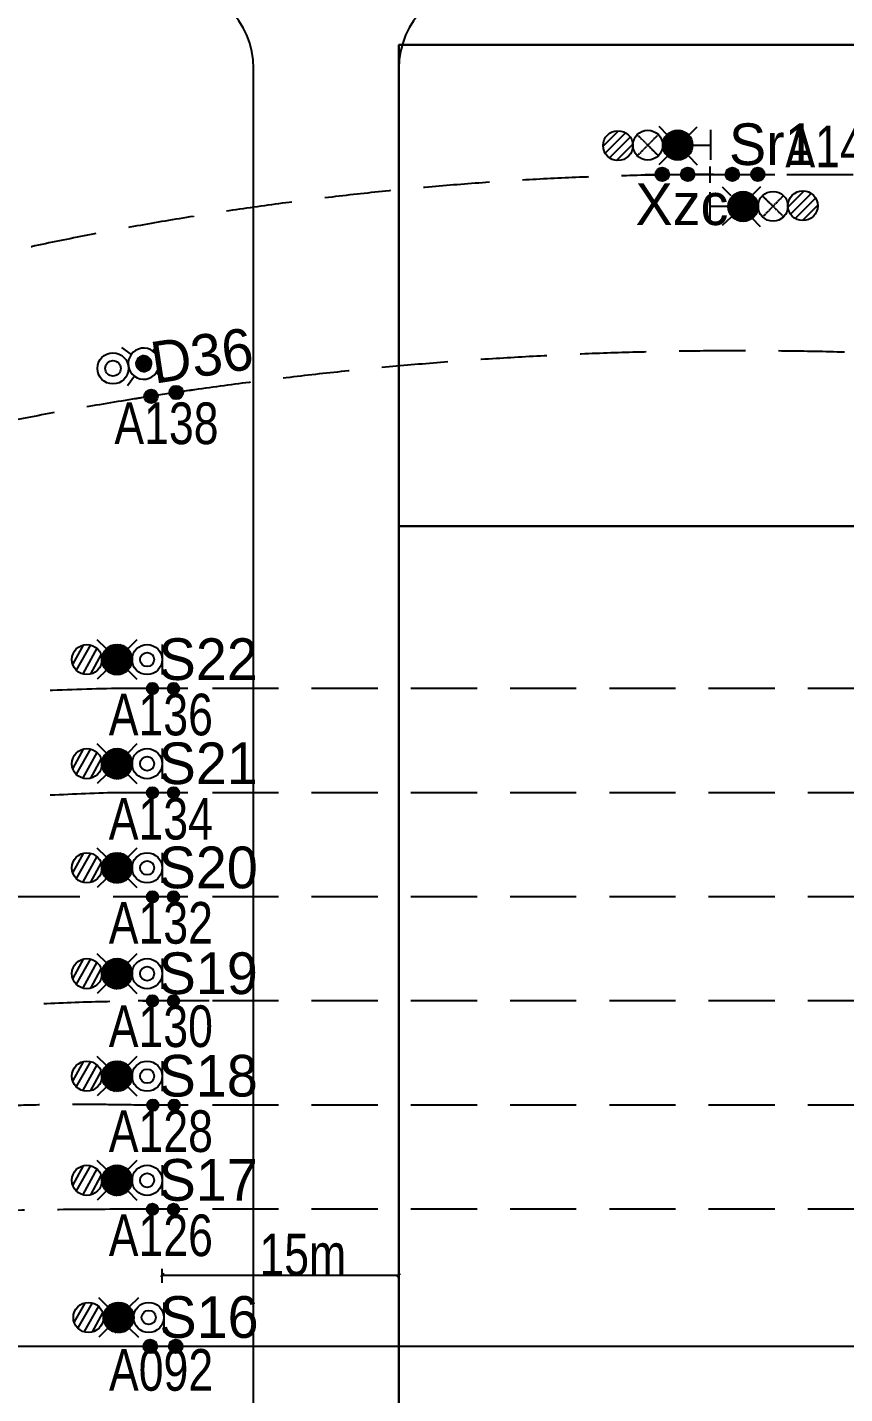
# Model space of a CAD drawing. Header units: inches. Extents: x -1128797 to -980297, y 1991282 to 2033282.
# Drawn here: x -1039059 to -1031216, y 2013354 to 2026470 of the extents above; entities that cross this region are included whole.
import ezdxf
from ezdxf.enums import TextEntityAlignment as Align

# ---------------------------------------------------------------- set-up
doc = ezdxf.new("R2010")
doc.units = ezdxf.units.IN
doc.header["$MEASUREMENT"] = 0
doc.linetypes.add('ACAD_ISO02W100', pattern=[15, 12, -3])
doc.linetypes.add('DASHED', pattern=[19.05, 12.7, -6.35])
for name, color, linetype in [('1', 1, 'Continuous'), ('10号线车辆段', 6, 'Continuous'), ('wall', 191, 'Continuous'), ('ZC-PM-线路', 5, 'Continuous'), ('图例', 7, 'Continuous')]:
    doc.layers.add(name, color=color, linetype=linetype)
doc.styles.add('XH', font='sss.shx', dxfattribs={"width": 0.8, "height": 600, "bigfont": 'hztxt10.shx'})

# ---------------------------------------------------------------- blocks, each defined once
blk = doc.blocks.new('*X20')
at = {"color": 0}
for p, q in [((-1.49, 0.18), (0.59, 1.38)), ((-1.47, 0.31), (0.47, 1.43)), ((-1.43, 0.44), (0.33, 1.46)), ((-1.38, 0.59), (0.18, 1.49)), ((-1.3, 0.75), (0, 1.5)), ((-1.17, 0.94), (-0.23, 1.48)), ((-1.5, 0.06), (0.7, 1.33)), ((-1.5, -0.06), (0.8, 1.27)), ((-1.49, -0.17), (0.89, 1.21)), ((-1.47, -0.27), (0.97, 1.14)), ((-1.45, -0.38), (1.05, 1.07)), ((-1.42, -0.48), (1.12, 0.99)), ((-1.39, -0.57), (1.19, 0.92)), ((-1.35, -0.66), (1.25, 0.83)), ((-1.3, -0.75), (1.3, 0.75)), ((-1.25, -0.83), (1.35, 0.66)), ((-1.19, -0.92), (1.39, 0.57)), ((-1.12, -0.99), (1.42, 0.48)), ((-1.05, -1.07), (1.45, 0.38)), ((-0.97, -1.14), (1.47, 0.27)), ((-0.89, -1.21), (1.49, 0.17)), ((-0.8, -1.27), (1.5, 0.06)), ((-0.7, -1.33), (1.5, -0.06)), ((-0.59, -1.38), (1.49, -0.18)), ((-0.47, -1.43), (1.47, -0.31)), ((-0.33, -1.46), (1.43, -0.44)), ((-0.18, -1.49), (1.38, -0.59)), ((0, -1.5), (1.3, -0.75)), ((0.23, -1.48), (1.17, -0.94))]:
    blk.add_line(p, q, dxfattribs=at)
blk = doc.blocks.new('A$C7DE56582')
at = {"color": 0}
blk.add_line((0, -3.63), (0, -1.23), dxfattribs=at)
at = {"color": 2}
for p, q in [((4.87, -2.81), (5.69, -1.28)), ((5.18, -3.34), (6.32, -1.31)), ((5.69, -3.6), (6.83, -1.6)), ((6.27, -3.58), (7.12, -2.08))]:
    blk.add_line(p, q, dxfattribs=at)
at = {"color": 0}
for radius in [1.2, 0.563]:
    blk.add_circle((1.2, -2.43), radius, dxfattribs=at)
at = {"color": 2}
blk.add_circle((5.99, -2.43), 1.2, dxfattribs=at)
at = {"layer": '1', "color": 1}
for p, q in [((2.74, -1.58), (2.02, -0.86)), ((4.44, -1.58), (5.16, -0.86)), ((2.02, -4), (2.74, -3.28)), ((4.44, -3.28), (5.16, -4))]:
    blk.add_line(p, q, dxfattribs=at)
blk.add_circle((3.59, -2.43), 1.2, dxfattribs=at)
at = {"layer": '1', "color": 1, "extrusion": (0, 0, -1), "xscale": 0.7997999999993226, "yscale": 0.7997999999993226, "zscale": -0.7998000000000001}
blk.add_blockref('*X20', (-3.59, -2.43), dxfattribs=at)
blk = doc.blocks.new('A$C199A22AE')
h = blk.add_hatch(color=256)
edge = h.paths.add_edge_path()
edge.add_arc((0.5, 0.5), 0.5, 0, 360)
blk.add_circle((0.5, 0.5), 0.5)
blk = doc.blocks.new('A$C1831496E')
h = blk.add_hatch(color=256)
edge = h.paths.add_edge_path()
edge.add_arc((-0.024, 0.24), 0.29, 0, 360)
h = blk.add_hatch(color=256)
edge = h.paths.add_edge_path()
edge.add_arc((1.065, 0.24), 0.29, 0, 360)
blk.add_line((1.791, 0.24, 0), (-0.749, 0.24, 0))
for centre in [(-0.024, 0.24, 0), (1.065, 0.24, 0)]:
    blk.add_circle(centre, 0.29)
at = {"extrusion": (0, 0, -1), "xscale": 0.4528741833909234, "yscale": 0.4528741833909234, "zscale": -0.4528741833907494, "rotation": 180}
for p in [(0.25, 0.466, 0), (-0.839, 0.466, 0)]:
    blk.add_blockref('A$C199A22AE', p, dxfattribs=at)
blk = doc.blocks.new('_Oblique')
at = {"color": 0, "linetype": 'ByBlock', "lineweight": -2}
blk.add_line((-0.5, -0.5), (0.5, 0.5), dxfattribs=at)
blk = doc.blocks.new('*X63')
at = {"color": 0}
for p, q in [((-0.75, 0.03), (0.35, 0.66)), ((-0.75, -0.08), (0.45, 0.6)), ((-0.73, 0.15), (0.23, 0.71)), ((-0.73, -0.19), (0.53, 0.53)), ((-0.69, 0.29), (0.09, 0.74)), ((-0.69, -0.29), (0.59, 0.46)), ((-0.65, -0.38), (0.65, 0.38)), ((-0.59, -0.46), (0.69, 0.29)), ((-0.58, 0.47), (-0.12, 0.74)), ((-0.53, -0.53), (0.73, 0.19)), ((-0.45, -0.6), (0.75, 0.08)), ((-0.35, -0.66), (0.75, -0.03)), ((-0.23, -0.71), (0.73, -0.15)), ((-0.09, -0.74), (0.69, -0.29)), ((0.12, -0.74), (0.58, -0.47))]:
    blk.add_line(p, q, dxfattribs=at)

msp = doc.modelspace()

# ---------------------------------------------------------------- hatches: boundary and pattern name
h = msp.add_hatch(color=8)
edge = h.paths.add_edge_path()
edge.add_ellipse((-1032966.87273, 2025059.24721), major_axis=(46.17653, -46.17653), ratio=1, start_angle=0, end_angle=360)
h = msp.add_hatch(color=8)
edge = h.paths.add_edge_path()
edge.add_ellipse((-1032966.87273, 2025059.24721), major_axis=(-36.01769, 36.01769), ratio=1, start_angle=0, end_angle=360, ccw=False)
h = msp.add_hatch(color=8)
edge = h.paths.add_edge_path()
edge.add_ellipse((-1032721.98471, 2025059.24721), major_axis=(46.17653, -46.17653), ratio=1, start_angle=0, end_angle=360)
h = msp.add_hatch(color=8)
edge = h.paths.add_edge_path()
edge.add_ellipse((-1032721.98471, 2025059.24721), major_axis=(-36.01769, 36.01769), ratio=1, start_angle=0, end_angle=360, ccw=False)
h = msp.add_hatch(color=8)
edge = h.paths.add_edge_path()
edge.add_arc((-1032293.97117, 2025059.24721), 65.30347, 0, 360)
h = msp.add_hatch(color=8)
edge = h.paths.add_edge_path()
edge.add_arc((-1032049.08316, 2025059.24721), 65.30347, 0, 360)
h = msp.add_hatch(color=8)
edge = h.paths.add_edge_path()
edge.add_arc((-1037871.96618, 2022928.36726), 65.30347, 0, 360)
h = msp.add_hatch(color=8)
edge = h.paths.add_edge_path()
edge.add_arc((-1037629.87152, 2022965.24967), 65.30347, 0, 360)
h = msp.add_hatch(color=252)
edge = h.paths.add_edge_path()
edge.add_arc((-1037859.32486, 2020123.13016), 54.41956, 0, 360)
h = msp.add_hatch(color=252)
edge = h.paths.add_edge_path()
edge.add_arc((-1037655.25151, 2020123.13016), 54.41956, 0, 360)
h = msp.add_hatch(color=252)
edge = h.paths.add_edge_path()
edge.add_arc((-1037859.32486, 2019123.35874), 54.41956, 0, 360)
h = msp.add_hatch(color=252)
edge = h.paths.add_edge_path()
edge.add_arc((-1037655.25151, 2019123.35874), 54.41956, 0, 360)
h = msp.add_hatch(color=252)
edge = h.paths.add_edge_path()
edge.add_arc((-1037859.32526, 2018123.58731), 54.41956, 0, 360)
h = msp.add_hatch(color=252)
edge = h.paths.add_edge_path()
edge.add_arc((-1037655.25192, 2018123.58731), 54.41956, 0, 360)
h = msp.add_hatch(color=252)
edge = h.paths.add_edge_path()
edge.add_arc((-1037859.41198, 2017124.79288), 54.41956, 0, 360)
h = msp.add_hatch(color=252)
edge = h.paths.add_edge_path()
edge.add_arc((-1037655.33864, 2017124.79288), 54.41956, 0, 360)
h = msp.add_hatch(color=252)
edge = h.paths.add_edge_path()
edge.add_arc((-1037854.2613, 2016124.20921), 54.41956, 0, 360)
h = msp.add_hatch(color=252)
edge = h.paths.add_edge_path()
edge.add_arc((-1037650.18796, 2016124.20921), 54.41956, 0, 360)
h = msp.add_hatch(color=252)
edge = h.paths.add_edge_path()
edge.add_arc((-1037859.32526, 2015124.273), 54.41956, 0, 360)
h = msp.add_hatch(color=252)
edge = h.paths.add_edge_path()
edge.add_arc((-1037655.25192, 2015124.273), 54.41956, 0, 360)
at = {"layer": '图例'}
h = msp.add_hatch(dxfattribs=at)
h.set_pattern_fill('ANSI31', color=8, scale=4.265691, angle=269.829001583, style=0)
h.set_pattern_definition([(314.829, (-1032503.815, 2025049.422), (9.6053, 9.54813), [])])
edge = h.paths.add_edge_path()
edge.add_ellipse((-1032532.50265, 2025341.51955), major_axis=(-100.86791, 101.47179), ratio=1, start_angle=42.126621792, end_angle=45.520270167)
edge.add_ellipse((-1032532.50265, 2025341.51955), major_axis=(-100.86791, 101.47179), ratio=0.9999999999, start_angle=45.520270169, end_angle=48.933410189)
edge.add_ellipse((-1032818.14518, 2025339.72968), major_axis=(101.47179, 100.86791), ratio=1, start_angle=135.520270164, end_angle=312.126621789, ccw=False)
edge.add_ellipse((-1032818.14518, 2025339.72968), major_axis=(-100.86791, 101.47179), ratio=1, start_angle=-131.066589815, end_angle=45.520270165, ccw=False)
h = msp.add_hatch(dxfattribs=at)
h.set_pattern_fill('ANSI31', color=8, scale=4.265691, angle=90.179830382, style=0)
h.set_pattern_definition([(135.1798, (-1032506.571, 2025038.329), (-9.54665, -9.60676), [])])
edge = h.paths.add_edge_path()
edge.add_ellipse((-1032476.09545, 2024746.41307), major_axis=(101.48734, -100.85227), ratio=1, start_angle=42.126621792, end_angle=45.520270167)
edge.add_ellipse((-1032476.09545, 2024746.41307), major_axis=(101.48734, -100.85227), ratio=0.9999999999, start_angle=45.520270169, end_angle=48.933410189)
edge.add_ellipse((-1032190.46924, 2024749.95192), major_axis=(-100.85227, -101.48734), ratio=1, start_angle=135.520270164, end_angle=312.126621789, ccw=False)
edge.add_ellipse((-1032190.46924, 2024749.95192), major_axis=(101.48734, -100.85227), ratio=1, start_angle=-131.066589815, end_angle=45.520270165, ccw=False)

# ---------------------------------------------------------------- linework, layer by layer
at = {"color": 8}
for p, q in [((-1032502.60022, 2025485.54886, -0.00179), (-1032503.4575, 2025198.30224, -0.00179)), ((-1032675.15651, 2025339.26399, -0.00091), (-1032503.03834, 2025338.75031, -0.00179)), ((-1032506.01699, 2024978.2351, -0.00006), (-1032506.01699, 2025136.0272, -0.00006)), ((-1033130.1314, 2025059.24721, -0.00146), (-1032558.72616, 2025059.24717, -0.00146)), ((-1032457.22985, 2025059.24721, -0.00146), (-1031885.82461, 2025059.24717, -0.00146)), ((-1032505.11542, 2024602.20337, -0.00006), (-1032506.01699, 2024889.44986, -0.00006)), ((-1032333.45808, 2024749.54207, 0.00082), (-1032505.57617, 2024749.00185, -0.00006)), ((-1037468.47507, 2022989.83794, 0), (-1038033.36251, 2022903.77904, 0))]:
    msp.add_line(p, q, dxfattribs=at)
at = {"color": 252}
for p, q in [((-1037519.20262, 2020123.13016, -0.00005), (-1037995.37365, 2020123.13019, -0.00005)), ((-1037519.20262, 2019123.35874, -0.00005), (-1037995.37365, 2019123.35878, -0.00005)), ((-1037519.20302, 2018123.58731, -0.00005), (-1037995.37406, 2018123.58735, -0.00005)), ((-1037519.28974, 2017124.79288, -0.00005), (-1037995.46078, 2017124.79292, -0.00005)), ((-1037514.13906, 2016124.20921, 0.00061), (-1037990.3101, 2016124.20924, 0.00061)), ((-1037519.20302, 2015124.273, -0.00005), (-1037995.37406, 2015124.27303, -0.00005))]:
    msp.add_line(p, q, dxfattribs=at)
at = {"color": 8}
for centre in [(-1032293.97117, 2025059.24721, -0.00146), (-1032049.08316, 2025059.24721, -0.00146), (-1037871.96618, 2022928.36726, 0), (-1037629.87152, 2022965.24967, 0)]:
    msp.add_circle(centre, 65.30347, dxfattribs=at)
at = {"color": 252}
for centre in [(-1037859.32486, 2020123.13016, -0.00005), (-1037655.25151, 2020123.13016, -0.00005), (-1037859.32486, 2019123.35874, -0.00005), (-1037655.25151, 2019123.35874, -0.00005), (-1037859.32526, 2018123.58731, -0.00005), (-1037655.25192, 2018123.58731, -0.00005), (-1037859.41198, 2017124.79288, -0.00005), (-1037655.33864, 2017124.79288, -0.00005), (-1037854.2613, 2016124.20921, 0.00061), (-1037650.18796, 2016124.20921, 0.00061), (-1037859.32526, 2015124.273, -0.00005), (-1037655.25192, 2015124.273, -0.00005)]:
    msp.add_circle(centre, 54.41956, dxfattribs=at)
at = {"color": 8}
for centre in [(-1032966.87273, 2025059.24721, -0.00146), (-1032721.98471, 2025059.24721, -0.00146)]:
    msp.add_ellipse(centre, major_axis=(46.17653, -46.17653), ratio=1, start_param=3.926990817, end_param=10.2101761242, dxfattribs=at)
at = {"color": 8, "extrusion": (0, 0, -1)}
for centre in [(-1032966.87273, 2025059.24721, -0.00146), (-1032721.98471, 2025059.24721, -0.00146)]:
    msp.add_ellipse(centre, major_axis=(-36.01769, 36.01769), ratio=1, start_param=5.4977871438, end_param=11.780972451, dxfattribs=at)
at = {"layer": '1', "color": 8}
for p, q in [((-1032912.05677, 2025432.96412, -0.00091), (-1032995.52605, 2025516.93312, -0.00091)), ((-1032715.48877, 2025432.37747, -0.00091), (-1032631.51978, 2025515.84675, -0.00091)), ((-1032996.61243, 2025152.92684, -0.00091), (-1032912.64343, 2025236.39612, -0.00091)), ((-1032716.07543, 2025235.80947, -0.00091), (-1032632.60615, 2025151.84047, -0.00091)), ((-1032303.90209, 2024853.79353, 0.00082), (-1032388.1475, 2024936.98381, 0.00082)), ((-1032024.14683, 2024939.27765, 0.00082), (-1032107.33711, 2024855.03223, 0.00082)), ((-1032306.01491, 2024649.54593, 0.00082), (-1032392.20788, 2024568.37522, 0.00082)), ((-1032109.53448, 2024643.64993, 0.00082), (-1032028.36377, 2024557.45695, 0.00082)), ((-1037785.48313, 2023454.64147, 0.00054), (-1037853.58649, 2023362.05793, 0.00054)), ((-1038154.9194, 2023398.35894, 0.00054), (-1038062.33586, 2023330.25558, 0.00054)), ((-1037816.93957, 2023411.87783, 0.00054), (-1037771.96425, 2023116.66164, 0.00054)), ((-1038030.53351, 2023121.50621, 0.00054), (-1038098.63687, 2023028.92267, 0.00054)), ((-1037821.78414, 2023153.30856, 0.00054), (-1037729.2006, 2023085.2052, 0.00054))]:
    msp.add_line(p, q, dxfattribs=at)
at = {"layer": '1', "color": 252}
for p, q in [((-1038451.8441, 2020542.62, -0.00057), (-1038588.96736, 2020300.71243, -0.00057)), ((-1038300.899, 2020503.73815, -0.00057), (-1038388.10683, 2020590.94597, -0.00057)), ((-1038230.67901, 2020542.52839, -0.00057), (-1038060.18287, 2020444.0924, -0.00057)), ((-1038215.83807, 2020545.10565, -0.00057), (-1038065.37137, 2020458.23366, -0.00057)), ((-1038198.33348, 2020546.14505, -0.00057), (-1038073.22351, 2020473.91278, -0.00057)), ((-1038175.96827, 2020544.37818, -0.00057), (-1038085.93627, 2020492.39818, -0.00057)), ((-1038008.93193, 2020590.94597, -0.00057), (-1038096.13976, 2020503.73815, -0.00057)), ((-1037764.92486, 2020545.89003, -0.00057), (-1037764.92486, 2020256.82702, -0.00057)), ((-1038521.86436, 2020539.70533, -0.00057), (-1038623.97749, 2020359.00345, -0.00057)), ((-1038390.57595, 2020510.55999, -0.00057), (-1038527.69955, 2020265.73792, -0.00057)), ((-1038352.64823, 2020446.43981, -0.00057), (-1038451.8441, 2020262.82325, -0.00057)), ((-1038342.39755, 2020417.55253, -0.00057), (-1038112.55587, 2020284.85338, -0.00057)), ((-1038340.86829, 2020427.8153, -0.00057), (-1038104.43268, 2020291.30913, -0.00057)), ((-1038338.6727, 2020437.69336, -0.00057), (-1038096.97583, 2020298.1496, -0.00057)), ((-1038335.85359, 2020447.21142, -0.00057), (-1038090.1425, 2020305.35006, -0.00057)), ((-1038332.44117, 2020456.38694, -0.00057), (-1038083.90247, 2020312.89306, -0.00057)), ((-1038328.45557, 2020465.23153, -0.00057), (-1038078.23563, 2020320.76699, -0.00057)), ((-1038323.9083, 2020473.75185, -0.00057), (-1038073.13046, 2020328.9652, -0.00057)), ((-1038318.80312, 2020481.95006, -0.00057), (-1038068.58319, 2020337.48551, -0.00057)), ((-1038313.13629, 2020489.82399, -0.00057), (-1038064.59758, 2020346.3301, -0.00057)), ((-1038306.89626, 2020497.36699, -0.00057), (-1038061.18517, 2020355.50562, -0.00057)), ((-1038300.06293, 2020504.56745, -0.00057), (-1038058.36605, 2020365.02369, -0.00057)), ((-1038292.60608, 2020511.40791, -0.00057), (-1038056.17046, 2020374.90175, -0.00057)), ((-1038284.48289, 2020517.86367, -0.00057), (-1038054.64121, 2020385.16451, -0.00057)), ((-1038275.63396, 2020523.90042, -0.00057), (-1038053.83769, 2020395.84628, -0.00057)), ((-1038265.97674, 2020529.4705, -0.00057), (-1038053.84247, 2020406.99472, -0.00057)), ((-1038255.39452, 2020534.50653, -0.00057), (-1038054.77225, 2020418.67721, -0.00057)), ((-1038243.71654, 2020538.90993, -0.00057), (-1038056.79778, 2020430.99234, -0.00057)), ((-1038300.899, 2020298.9789, -0.00057), (-1038388.10683, 2020211.77107, -0.00057)), ((-1038343.20106, 2020406.87076, -0.00057), (-1038121.4048, 2020278.81663, -0.00057)), ((-1038343.19629, 2020395.72232, -0.00057), (-1038131.06202, 2020273.24654, -0.00057)), ((-1038342.26651, 2020384.03983, -0.00057), (-1038141.64424, 2020268.21051, -0.00057)), ((-1038340.24098, 2020371.72471, -0.00057), (-1038153.32221, 2020263.80711, -0.00057)), ((-1038336.85589, 2020358.62465, -0.00057), (-1038166.35974, 2020260.18865, -0.00057)), ((-1038331.66739, 2020344.48338, -0.00057), (-1038181.20069, 2020257.61139, -0.00057)), ((-1038323.81524, 2020328.80426, -0.00057), (-1038198.70528, 2020256.57199, -0.00057)), ((-1038311.10248, 2020310.31887, -0.00057), (-1038221.07048, 2020258.33887, -0.00057)), ((-1038096.13976, 2020298.9789, -0.00057), (-1038008.93193, 2020211.77107, -0.00057)), ((-1037592.48432, 2020123.13016, -0.00005), (-1037937.3654, 2020123.13018, -0.00005)), ((-1038521.86436, 2019539.93392, -0.00057), (-1038623.97749, 2019359.23203, -0.00057)), ((-1038451.8441, 2019542.84859, -0.00057), (-1038588.96736, 2019300.94102, -0.00057)), ((-1038390.57595, 2019510.78858, -0.00057), (-1038527.69955, 2019265.96651, -0.00057)), ((-1038300.899, 2019503.96673, -0.00057), (-1038388.10683, 2019591.17456, -0.00057)), ((-1038306.89626, 2019497.59558, -0.00057), (-1038061.18517, 2019355.73421, -0.00057)), ((-1038300.06293, 2019504.79603, -0.00057), (-1038058.36605, 2019365.25228, -0.00057)), ((-1038292.60608, 2019511.6365, -0.00057), (-1038056.17046, 2019375.13033, -0.00057)), ((-1038284.48289, 2019518.09226, -0.00057), (-1038054.64121, 2019385.3931, -0.00057)), ((-1038275.63396, 2019524.12901, -0.00057), (-1038053.83769, 2019396.07487, -0.00057)), ((-1038265.97674, 2019529.69909, -0.00057), (-1038053.84247, 2019407.22331, -0.00057)), ((-1038255.39452, 2019534.73512, -0.00057), (-1038054.77225, 2019418.9058, -0.00057)), ((-1038243.71654, 2019539.13852, -0.00057), (-1038056.79778, 2019431.22092, -0.00057)), ((-1038230.67901, 2019542.75698, -0.00057), (-1038060.18287, 2019444.32099, -0.00057)), ((-1038215.83807, 2019545.33424, -0.00057), (-1038065.37137, 2019458.46225, -0.00057)), ((-1038198.33348, 2019546.37364, -0.00057), (-1038073.22351, 2019474.14137, -0.00057)), ((-1038175.96827, 2019544.60677, -0.00057), (-1038085.93627, 2019492.62677, -0.00057)), ((-1038008.93193, 2019591.17456, -0.00057), (-1038096.13976, 2019503.96673, -0.00057)), ((-1037764.92486, 2019546.11862, -0.00057), (-1037764.92486, 2019257.0556, -0.00057)), ((-1038352.64823, 2019446.66839, -0.00057), (-1038451.8441, 2019263.05184, -0.00057)), ((-1038343.20106, 2019407.09935, -0.00057), (-1038121.4048, 2019279.04522, -0.00057)), ((-1038343.19629, 2019395.95091, -0.00057), (-1038131.06202, 2019273.47513, -0.00057)), ((-1038342.39755, 2019417.78112, -0.00057), (-1038112.55587, 2019285.08196, -0.00057)), ((-1038342.26651, 2019384.26842, -0.00057), (-1038141.64424, 2019268.4391, -0.00057)), ((-1038340.86829, 2019428.04389, -0.00057), (-1038104.43268, 2019291.53772, -0.00057)), ((-1038340.24098, 2019371.9533, -0.00057), (-1038153.32221, 2019264.0357, -0.00057)), ((-1038338.6727, 2019437.92194, -0.00057), (-1038096.97583, 2019298.37819, -0.00057)), ((-1038335.85359, 2019447.44001, -0.00057), (-1038090.1425, 2019305.57864, -0.00057)), ((-1038332.44117, 2019456.61553, -0.00057), (-1038083.90247, 2019313.12164, -0.00057)), ((-1038328.45557, 2019465.46012, -0.00057), (-1038078.23563, 2019320.99558, -0.00057)), ((-1038323.9083, 2019473.98044, -0.00057), (-1038073.13046, 2019329.19378, -0.00057)), ((-1038318.80312, 2019482.17864, -0.00057), (-1038068.58319, 2019337.7141, -0.00057)), ((-1038313.13629, 2019490.05258, -0.00057), (-1038064.59758, 2019346.55869, -0.00057)), ((-1038300.899, 2019299.20749, -0.00057), (-1038388.10683, 2019211.99966, -0.00057)), ((-1038336.85589, 2019358.85323, -0.00057), (-1038166.35974, 2019260.41724, -0.00057)), ((-1038331.66739, 2019344.71197, -0.00057), (-1038181.20069, 2019257.83998, -0.00057)), ((-1038323.81524, 2019329.03285, -0.00057), (-1038198.70528, 2019256.80058, -0.00057)), ((-1038311.10248, 2019310.54745, -0.00057), (-1038221.07048, 2019258.56745, -0.00057)), ((-1038096.13976, 2019299.20749, -0.00057), (-1038008.93193, 2019211.99966, -0.00057)), ((-1037592.48432, 2019123.35875, -0.00005), (-1037937.3654, 2019123.35877, -0.00005)), ((-1038300.899, 2018504.1953, -0.00057), (-1038388.10683, 2018591.40313, -0.00057)), ((-1038008.93193, 2018591.40313, -0.00057), (-1038096.13976, 2018504.1953, -0.00057)), ((-1038521.86436, 2018540.16249, -0.00057), (-1038623.97749, 2018359.46061, -0.00057)), ((-1038451.8441, 2018543.07716, -0.00057), (-1038588.96736, 2018301.16959, -0.00057)), ((-1038390.57595, 2018511.01715, -0.00057), (-1038527.69955, 2018266.19508, -0.00057)), ((-1038352.64823, 2018446.89696, -0.00057), (-1038451.8441, 2018263.28041, -0.00057)), ((-1038335.85359, 2018447.66858, -0.00057), (-1038090.1425, 2018305.80721, -0.00057)), ((-1038332.44117, 2018456.8441, -0.00057), (-1038083.90247, 2018313.35022, -0.00057)), ((-1038328.45557, 2018465.68869, -0.00057), (-1038078.23563, 2018321.22415, -0.00057)), ((-1038323.9083, 2018474.20901, -0.00057), (-1038073.13046, 2018329.42236, -0.00057)), ((-1038318.80312, 2018482.40722, -0.00057), (-1038068.58319, 2018337.94267, -0.00057)), ((-1038313.13629, 2018490.28115, -0.00057), (-1038064.59758, 2018346.78726, -0.00057)), ((-1038306.89626, 2018497.82415, -0.00057), (-1038061.18517, 2018355.96278, -0.00057)), ((-1038300.06293, 2018505.0246, -0.00057), (-1038058.36605, 2018365.48085, -0.00057)), ((-1038292.60608, 2018511.86507, -0.00057), (-1038056.17046, 2018375.35891, -0.00057)), ((-1038284.48289, 2018518.32083, -0.00057), (-1038054.64121, 2018385.62167, -0.00057)), ((-1038275.63396, 2018524.35758, -0.00057), (-1038053.83769, 2018396.30344, -0.00057)), ((-1038265.97674, 2018529.92766, -0.00057), (-1038053.84247, 2018407.45188, -0.00057)), ((-1038255.39452, 2018534.96369, -0.00057), (-1038054.77225, 2018419.13437, -0.00057)), ((-1038243.71654, 2018539.36709, -0.00057), (-1038056.79778, 2018431.44949, -0.00057)), ((-1038230.67901, 2018542.98555, -0.00057), (-1038060.18287, 2018444.54956, -0.00057)), ((-1038215.83807, 2018545.56281, -0.00057), (-1038065.37137, 2018458.69082, -0.00057)), ((-1038198.33348, 2018546.60221, -0.00057), (-1038073.22351, 2018474.36994, -0.00057)), ((-1038175.96827, 2018544.83534, -0.00057), (-1038085.93627, 2018492.85534, -0.00057)), ((-1037764.92486, 2018546.34719, -0.00057), (-1037764.92486, 2018257.28418, -0.00057)), ((-1038343.20106, 2018407.32792, -0.00057), (-1038121.4048, 2018279.27379, -0.00057)), ((-1038343.19629, 2018396.17948, -0.00057), (-1038131.06202, 2018273.7037, -0.00057)), ((-1038342.39755, 2018418.00969, -0.00057), (-1038112.55587, 2018285.31054, -0.00057)), ((-1038342.26651, 2018384.49699, -0.00057), (-1038141.64424, 2018268.66767, -0.00057)), ((-1038340.86829, 2018428.27246, -0.00057), (-1038104.43268, 2018291.76629, -0.00057)), ((-1038340.24098, 2018372.18187, -0.00057), (-1038153.32221, 2018264.26427, -0.00057)), ((-1038338.6727, 2018438.15051, -0.00057), (-1038096.97583, 2018298.60676, -0.00057)), ((-1038336.85589, 2018359.08181, -0.00057), (-1038166.35974, 2018260.64581, -0.00057)), ((-1038331.66739, 2018344.94054, -0.00057), (-1038181.20069, 2018258.06855, -0.00057)), ((-1038323.81524, 2018329.26142, -0.00057), (-1038198.70528, 2018257.02915, -0.00057)), ((-1038311.10248, 2018310.77602, -0.00057), (-1038221.07048, 2018258.79603, -0.00057)), ((-1038300.899, 2018299.43606, -0.00057), (-1038388.10683, 2018212.22823, -0.00057)), ((-1038096.13976, 2018299.43606, -0.00057), (-1038008.93193, 2018212.22823, -0.00057)), ((-1038521.86436, 2017524.49915, -0.00057), (-1038623.97749, 2017343.79727, -0.00057)), ((-1038451.8441, 2017527.41382, -0.00057), (-1038588.96736, 2017285.50625, -0.00057)), ((-1038300.899, 2017488.53197, -0.00057), (-1038388.10683, 2017575.73979, -0.00057)), ((-1038243.71654, 2017523.70375, -0.00057), (-1038056.79778, 2017415.78616, -0.00057)), ((-1038230.67901, 2017527.32221, -0.00057), (-1038060.18287, 2017428.88622, -0.00057)), ((-1038215.83807, 2017529.89947, -0.00057), (-1038065.37137, 2017443.02748, -0.00057)), ((-1038198.33348, 2017530.93888, -0.00057), (-1038073.22351, 2017458.7066, -0.00057)), ((-1038175.96827, 2017529.172, -0.00057), (-1038085.93627, 2017477.192, -0.00057)), ((-1038008.93193, 2017575.73979, -0.00057), (-1038096.13976, 2017488.53197, -0.00057)), ((-1037764.92486, 2017530.68385, -0.00057), (-1037764.92486, 2017241.62084, -0.00057)), ((-1038390.57595, 2017495.35381, -0.00057), (-1038527.69955, 2017250.53174, -0.00057)), ((-1038352.64823, 2017431.23363, -0.00057), (-1038451.8441, 2017247.61707, -0.00057)), ((-1038342.39755, 2017402.34635, -0.00057), (-1038112.55587, 2017269.6472, -0.00057)), ((-1038340.86829, 2017412.60912, -0.00057), (-1038104.43268, 2017276.10295, -0.00057)), ((-1038338.6727, 2017422.48718, -0.00057), (-1038096.97583, 2017282.94342, -0.00057)), ((-1038335.85359, 2017432.00524, -0.00057), (-1038090.1425, 2017290.14388, -0.00057)), ((-1038332.44117, 2017441.18076, -0.00057), (-1038083.90247, 2017297.68688, -0.00057)), ((-1038328.45557, 2017450.02535, -0.00057), (-1038078.23563, 2017305.56081, -0.00057)), ((-1038323.9083, 2017458.54567, -0.00057), (-1038073.13046, 2017313.75902, -0.00057)), ((-1038318.80312, 2017466.74388, -0.00057), (-1038068.58319, 2017322.27933, -0.00057)), ((-1038313.13629, 2017474.61781, -0.00057), (-1038064.59758, 2017331.12392, -0.00057)), ((-1038306.89626, 2017482.16081, -0.00057), (-1038061.18517, 2017340.29944, -0.00057)), ((-1038300.06293, 2017489.36127, -0.00057), (-1038058.36605, 2017349.81751, -0.00057)), ((-1038292.60608, 2017496.20173, -0.00057), (-1038056.17046, 2017359.69557, -0.00057)), ((-1038284.48289, 2017502.65749, -0.00057), (-1038054.64121, 2017369.95833, -0.00057)), ((-1038275.63396, 2017508.69424, -0.00057), (-1038053.83769, 2017380.64011, -0.00057)), ((-1038265.97674, 2017514.26432, -0.00057), (-1038053.84247, 2017391.78854, -0.00057)), ((-1038255.39452, 2017519.30035, -0.00057), (-1038054.77225, 2017403.47103, -0.00057)), ((-1038300.899, 2017283.77272, -0.00057), (-1038388.10683, 2017196.5649, -0.00057)), ((-1038343.20106, 2017391.66458, -0.00057), (-1038121.4048, 2017263.61045, -0.00057)), ((-1038343.19629, 2017380.51614, -0.00057), (-1038131.06202, 2017258.04036, -0.00057)), ((-1038342.26651, 2017368.83365, -0.00057), (-1038141.64424, 2017253.00433, -0.00057)), ((-1038340.24098, 2017356.51853, -0.00057), (-1038153.32221, 2017248.60093, -0.00057)), ((-1038336.85589, 2017343.41847, -0.00057), (-1038166.35974, 2017244.98247, -0.00057)), ((-1038331.66739, 2017329.2772, -0.00057), (-1038181.20069, 2017242.40521, -0.00057)), ((-1038323.81524, 2017313.59808, -0.00057), (-1038198.70528, 2017241.36581, -0.00057)), ((-1038311.10248, 2017295.11269, -0.00057), (-1038221.07048, 2017243.13269, -0.00057)), ((-1038096.13976, 2017283.77272, -0.00057), (-1038008.93193, 2017196.5649, -0.00057)), ((-1038521.86436, 2016540.6196, -0.00057), (-1038623.97749, 2016359.91772, -0.00057)), ((-1038451.8441, 2016543.53427, -0.00057), (-1038588.96736, 2016301.6267, -0.00057)), ((-1038390.57595, 2016511.47426, -0.00057), (-1038527.69955, 2016266.65219, -0.00057)), ((-1038300.899, 2016504.65242, -0.00057), (-1038388.10683, 2016591.86024, -0.00057)), ((-1038323.9083, 2016474.66612, -0.00057), (-1038073.13046, 2016329.87947, -0.00057)), ((-1038318.80312, 2016482.86433, -0.00057), (-1038068.58319, 2016338.39978, -0.00057)), ((-1038313.13629, 2016490.73826, -0.00057), (-1038064.59758, 2016347.24437, -0.00057)), ((-1038306.89626, 2016498.28126, -0.00057), (-1038061.18517, 2016356.41989, -0.00057)), ((-1038300.06293, 2016505.48172, -0.00057), (-1038058.36605, 2016365.93796, -0.00057)), ((-1038292.60608, 2016512.32218, -0.00057), (-1038056.17046, 2016375.81602, -0.00057)), ((-1038284.48289, 2016518.77794, -0.00057), (-1038054.64121, 2016386.07878, -0.00057)), ((-1038275.63396, 2016524.81469, -0.00057), (-1038053.83769, 2016396.76055, -0.00057)), ((-1038265.97674, 2016530.38477, -0.00057), (-1038053.84247, 2016407.90899, -0.00057)), ((-1038255.39452, 2016535.4208, -0.00057), (-1038054.77225, 2016419.59148, -0.00057)), ((-1038243.71654, 2016539.8242, -0.00057), (-1038056.79778, 2016431.90661, -0.00057)), ((-1038230.67901, 2016543.44266, -0.00057), (-1038060.18287, 2016445.00667, -0.00057)), ((-1038215.83807, 2016546.01992, -0.00057), (-1038065.37137, 2016459.14793, -0.00057)), ((-1038198.33348, 2016547.05932, -0.00057), (-1038073.22351, 2016474.82705, -0.00057)), ((-1038175.96827, 2016545.29245, -0.00057), (-1038085.93627, 2016493.31245, -0.00057)), ((-1038008.93193, 2016591.86024, -0.00057), (-1038096.13976, 2016504.65242, -0.00057)), ((-1037764.92486, 2016546.8043, -0.00057), (-1037764.92486, 2016257.74129, -0.00057)), ((-1038352.64823, 2016447.35408, -0.00057), (-1038451.8441, 2016263.73752, -0.00057)), ((-1038343.20106, 2016407.78503, -0.00057), (-1038121.4048, 2016279.7309, -0.00057)), ((-1038343.19629, 2016396.63659, -0.00057), (-1038131.06202, 2016274.16081, -0.00057)), ((-1038342.39755, 2016418.4668, -0.00057), (-1038112.55587, 2016285.76765, -0.00057)), ((-1038342.26651, 2016384.9541, -0.00057), (-1038141.64424, 2016269.12478, -0.00057)), ((-1038340.86829, 2016428.72957, -0.00057), (-1038104.43268, 2016292.2234, -0.00057)), ((-1038340.24098, 2016372.63898, -0.00057), (-1038153.32221, 2016264.72138, -0.00057)), ((-1038338.6727, 2016438.60763, -0.00057), (-1038096.97583, 2016299.06387, -0.00057)), ((-1038336.85589, 2016359.53892, -0.00057), (-1038166.35974, 2016261.10292, -0.00057)), ((-1038335.85359, 2016448.12569, -0.00057), (-1038090.1425, 2016306.26433, -0.00057)), ((-1038332.44117, 2016457.30121, -0.00057), (-1038083.90247, 2016313.80733, -0.00057)), ((-1038331.66739, 2016345.39765, -0.00057), (-1038181.20069, 2016258.52566, -0.00057)), ((-1038328.45557, 2016466.1458, -0.00057), (-1038078.23563, 2016321.68126, -0.00057)), ((-1038300.899, 2016299.89317, -0.00057), (-1038388.10683, 2016212.68534, -0.00057)), ((-1038323.81524, 2016329.71853, -0.00057), (-1038198.70528, 2016257.48626, -0.00057)), ((-1038311.10248, 2016311.23313, -0.00057), (-1038221.07048, 2016259.25314, -0.00057)), ((-1038096.13976, 2016299.89317, -0.00057), (-1038008.93193, 2016212.68534, -0.00057)), ((-1038300.899, 2015504.88099, -0.00057), (-1038388.10683, 2015592.08881, -0.00057)), ((-1038008.93193, 2015592.08881, -0.00057), (-1038096.13976, 2015504.88099, -0.00057)), ((-1038521.86436, 2015540.84818, -0.00057), (-1038623.97749, 2015360.14629, -0.00057)), ((-1038451.8441, 2015543.76284, -0.00057), (-1038588.96736, 2015301.85527, -0.00057)), ((-1038390.57595, 2015511.70283, -0.00057), (-1038527.69955, 2015266.88076, -0.00057)), ((-1038352.64823, 2015447.58265, -0.00057), (-1038451.8441, 2015263.96609, -0.00057)), ((-1038340.86829, 2015428.95814, -0.00057), (-1038104.43268, 2015292.45198, -0.00057)), ((-1038338.6727, 2015438.8362, -0.00057), (-1038096.97583, 2015299.29244, -0.00057)), ((-1038335.85359, 2015448.35426, -0.00057), (-1038090.1425, 2015306.4929, -0.00057)), ((-1038332.44117, 2015457.52979, -0.00057), (-1038083.90247, 2015314.0359, -0.00057)), ((-1038328.45557, 2015466.37438, -0.00057), (-1038078.23563, 2015321.90983, -0.00057)), ((-1038323.9083, 2015474.89469, -0.00057), (-1038073.13046, 2015330.10804, -0.00057)), ((-1038318.80312, 2015483.0929, -0.00057), (-1038068.58319, 2015338.62835, -0.00057)), ((-1038313.13629, 2015490.96683, -0.00057), (-1038064.59758, 2015347.47294, -0.00057)), ((-1038306.89626, 2015498.50983, -0.00057), (-1038061.18517, 2015356.64846, -0.00057)), ((-1038300.06293, 2015505.71029, -0.00057), (-1038058.36605, 2015366.16653, -0.00057)), ((-1038292.60608, 2015512.55075, -0.00057), (-1038056.17046, 2015376.04459, -0.00057)), ((-1038284.48289, 2015519.00651, -0.00057), (-1038054.64121, 2015386.30735, -0.00057)), ((-1038275.63396, 2015525.04326, -0.00057), (-1038053.83769, 2015396.98913, -0.00057)), ((-1038265.97674, 2015530.61334, -0.00057), (-1038053.84247, 2015408.13757, -0.00057)), ((-1038255.39452, 2015535.64938, -0.00057), (-1038054.77225, 2015419.82005, -0.00057)), ((-1038243.71654, 2015540.05278, -0.00057), (-1038056.79778, 2015432.13518, -0.00057)), ((-1038230.67901, 2015543.67123, -0.00057), (-1038060.18287, 2015445.23524, -0.00057)), ((-1038215.83807, 2015546.24849, -0.00057), (-1038065.37137, 2015459.3765, -0.00057)), ((-1038198.33348, 2015547.2879, -0.00057), (-1038073.22351, 2015475.05562, -0.00057)), ((-1038175.96827, 2015545.52102, -0.00057), (-1038085.93627, 2015493.54102, -0.00057)), ((-1037764.92486, 2015547.03287, -0.00057), (-1037764.92486, 2015257.96986, -0.00057)), ((-1038300.899, 2015300.12174, -0.00057), (-1038388.10683, 2015212.91392, -0.00057)), ((-1038343.20106, 2015408.0136, -0.00057), (-1038121.4048, 2015279.95947, -0.00057)), ((-1038343.19629, 2015396.86516, -0.00057), (-1038131.06202, 2015274.38939, -0.00057)), ((-1038342.39755, 2015418.69538, -0.00057), (-1038112.55587, 2015285.99622, -0.00057)), ((-1038342.26651, 2015385.18267, -0.00057), (-1038141.64424, 2015269.35335, -0.00057)), ((-1038340.24098, 2015372.86755, -0.00057), (-1038153.32221, 2015264.94995, -0.00057)), ((-1038336.85589, 2015359.76749, -0.00057), (-1038166.35974, 2015261.33149, -0.00057)), ((-1038331.66739, 2015345.62622, -0.00057), (-1038181.20069, 2015258.75423, -0.00057)), ((-1038323.81524, 2015329.9471, -0.00057), (-1038198.70528, 2015257.71483, -0.00057)), ((-1038311.10248, 2015311.46171, -0.00057), (-1038221.07048, 2015259.48171, -0.00057)), ((-1038096.13976, 2015300.12174, -0.00057), (-1038008.93193, 2015212.91392, -0.00057))]:
    msp.add_line(p, q, dxfattribs=at)
at = {"layer": '1', "color": 7}
for p, q in [((-1037764.92486, 2014416.81712, 0.00052), (-1037764.92486, 2014551.81712, 0.00052)), ((-1035493.8495, 2014416.81712, 0.00052), (-1035493.8495, 2014551.81712, 0.00052)), ((-1037764.92486, 2014491.81712, 0.00052), (-1035493.8495, 2014491.81712, 0.00052))]:
    msp.add_line(p, q, dxfattribs=at)
at = {"layer": '1', "color": 8}
for radius in [149.31123, 74.65562]:
    msp.add_circle((-1038237.27619, 2023196.80675, 0.00054), radius, dxfattribs=at)
at = {"layer": '1', "color": 8, "extrusion": (0, 0, -1)}
for major_axis, start_param, end_param in [((-45.09261, 142.33939), -1.415186673, 4.8679986342), ((-52.78949, 52.78949), 5.3466025726, 11.6297878797)]:
    msp.add_ellipse((-1037942.06, 2023241.78207, 0.00054), major_axis=major_axis, ratio=1, start_param=start_param, end_param=end_param, dxfattribs=at)
at = {"layer": '1', "color": 252}
for centre, major_axis, start_param, end_param in [((-1038487.58239, 2020401.35852, -0.00057), (-26.59715, 142.06318), 1.3857183345, 7.6689036416), ((-1038198.51938, 2020401.35852, -0.00057), (-102.37962, 102.37962), 0.7853981634, 7.0685834706), ((-1037909.45637, 2020401.35852, -0.00057), (102.19921, 102.19921), 2.3561944902, 8.6393797974), ((-1037909.45637, 2020401.35852, -0.00057), (48.05099, 48.05099), 2.3561944902, 8.6393797974), ((-1038487.58239, 2019401.58711, -0.00057), (-26.59715, 142.06318), 1.3857183345, 7.6689036416), ((-1038198.51938, 2019401.58711, -0.00057), (-102.37962, 102.37962), 0.7853981634, 7.0685834706), ((-1037909.45637, 2019401.58711, -0.00057), (102.19921, 102.19921), 2.3561944902, 8.6393797974), ((-1037909.45637, 2019401.58711, -0.00057), (48.05099, 48.05099), 2.3561944902, 8.6393797974), ((-1038487.58239, 2018401.81568, -0.00057), (-26.59715, 142.06318), 1.3857183345, 7.6689036416), ((-1038198.51938, 2018401.81568, -0.00057), (-102.37962, 102.37962), 0.7853981634, 7.0685834706), ((-1037909.45637, 2018401.81568, -0.00057), (102.19921, 102.19921), 2.3561944902, 8.6393797974), ((-1037909.45637, 2018401.81568, -0.00057), (48.05099, 48.05099), 2.3561944902, 8.6393797974), ((-1038487.58239, 2017386.15234, -0.00057), (-26.59715, 142.06318), 1.3857183345, 7.6689036416), ((-1038198.51938, 2017386.15234, -0.00057), (-102.37962, 102.37962), 0.7853981634, 7.0685834706), ((-1037909.45637, 2017386.15234, -0.00057), (102.19921, 102.19921), 2.3561944902, 8.6393797974), ((-1037909.45637, 2017386.15234, -0.00057), (48.05099, 48.05099), 2.3561944902, 8.6393797974), ((-1038487.58239, 2016402.27279, -0.00057), (-26.59715, 142.06318), 1.3857183345, 7.6689036416), ((-1038198.51938, 2016402.27279, -0.00057), (-102.37962, 102.37962), 0.7853981634, 7.0685834706), ((-1037909.45637, 2016402.27279, -0.00057), (102.19921, 102.19921), 2.3561944902, 8.6393797974), ((-1037909.45637, 2016402.27279, -0.00057), (48.05099, 48.05099), 2.3561944902, 8.6393797974), ((-1038487.58239, 2015402.50136, -0.00057), (-26.59715, 142.06318), 1.3857183345, 7.6689036416), ((-1038198.51938, 2015402.50136, -0.00057), (-102.37962, 102.37962), 0.7853981634, 7.0685834706), ((-1037909.45637, 2015402.50136, -0.00057), (102.19921, 102.19921), 2.3561944902, 8.6393797974), ((-1037909.45637, 2015402.50136, -0.00057), (48.05099, 48.05099), 2.3561944902, 8.6393797974)]:
    msp.add_ellipse(centre, major_axis=major_axis, ratio=1, start_param=start_param, end_param=end_param, dxfattribs=at)
at = {"layer": '10号线车辆段', "color": 5, "lineweight": 30, "ltscale": 30, "elevation": -0.00006}
msp.add_lwpolyline([(-1035493.85103, 2026301.71543), (-1035493.85103, 1994966.14277)], dxfattribs=at)
msp.add_lwpolyline([(-1035493.85103, 2021681.342), (-982306.01097, 2021681.342), (-982306.01097, 2026301.71543), (-1035493.85103, 2026301.71543)], close=True, dxfattribs=at)
at = {"layer": 'wall', "color": 5, "lineweight": 30}
msp.add_line((-1035493.84909, 2026301.71543, -0.00006), (-1035493.85103, 1995285.08759, -0.00006), dxfattribs=at)
at = {"layer": 'ZC-PM-线路', "color": 8, "ltscale": 50}
for p, q in [((-1035493.8531, 1995100.74311, 0.00151), (-1035493.85103, 2026301.71543, -0.00006)), ((-1036887.83422, 1995100.74311, 0.00151), (-1036887.83629, 2026082.95832, -0.00006))]:
    msp.add_line(p, q, dxfattribs=at)
at = {"layer": 'ZC-PM-线路', "color": 8, "linetype": 'DASHED', "ltscale": 50}
for p, q in [((-1032721.98471, 2025057.13112, -0.00006), (-982306.01097, 2025057.13899, -0.00006)), ((-983308.72027, 2020123.13017, -0.00005), (-1038204.79181, 2020123.13017, -0.00005)), ((-983308.72027, 2019123.35876, -0.00005), (-1038204.79181, 2019123.35876, -0.00005)), ((-983308.72027, 2018123.58733, -0.00005), (-1039660.50565, 2018123.5873, 0.00374)), ((-983308.72027, 2017123.81587, -0.00005), (-1037314.26856, 2017123.81587, -0.00005)), ((-983308.72027, 2016124.04444, -0.00005), (-1037720.89621, 2016124.04444, -0.00005)), ((-983308.72023, 2015124.27301, -0.00005), (-1038135.34689, 2015124.27301, -0.00005))]:
    msp.add_line(p, q, dxfattribs=at)
at = {"layer": 'ZC-PM-线路', "color": 8, "linetype": 'ByBlock'}
msp.add_line((-1032475.38176, 2025059.2472, -0.00146), (-1032673.75477, 2025059.24632, -0.00148), dxfattribs=at)
at = {"layer": 'ZC-PM-线路', "color": 1, "linetype": 'ByBlock'}
msp.add_line((-983308.72327, 2013807.90906, -0.00005), (-1039365.05895, 2013807.90906, -0.00005), dxfattribs=at)
at = {"layer": 'ZC-PM-线路', "color": 8, "ltscale": 50}
for centre, start, end in [((-1037710.69344, 2026073.66552, -0.00006), 0.000009258, 90), ((-1034670.99388, 2026073.66552, -0.00006), 90, 179.999990715)]:
    msp.add_arc(centre, 822.85714, start, end, dxfattribs=at)
at = {"layer": 'ZC-PM-线路', "color": 8, "linetype": 'DASHED', "ltscale": 50}
for centre, radius, start, end in [((-1032444.15979, 1993543.74571, -0.00006), 31514.61005, 90.505111785, 122.574681841), ((-1032215.31549, 1986550.19698, 0), 36815.16309, 88.444544588, 116.742762221), ((-1037694.45006, 1992089.70518, -0.00186), 28038.06993, 91.042940662, 115.685260896), ((-1037051.99957, 1982087.25341, -0.00282), 37054.04201, 91.782822764, 108.467979963), ((-1037601.4696, 1987351.5098, -0.00005), 29773.69129, 89.447308609, 108.615462745), ((-1038505.91855, 1992310.09599, 0.00061), 23819.52965, 88.759652427, 103.536955448), ((-1038090.94055, 1959380.41806, -0.00005), 55743.87264, 90.045642611, 101.713025436)]:
    msp.add_arc(centre, radius, start, end, dxfattribs=at)
at = {"layer": '图例', "color": 8}
for p, q in [((-1033534.19466, 2025331.21161, -0.00091), (-1033386.55523, 2025477.97241, -0.00091)), ((-1033514.41198, 2025262.29514, -0.00091), (-1033317.75806, 2025457.77873, -0.00091)), ((-1033471.87897, 2025217.5077, -0.00091), (-1033270.1212, 2025418.06477, -0.00091)), ((-1033405.46344, 2025192.60994, -0.00091), (-1033248.72442, 2025348.41618, -0.00091)), ((-1031604.06281, 2024900.6651, 0.00082), (-1031759.84488, 2024743.90206, 0.00082)), ((-1031537.49607, 2024876.17447, 0.00082), (-1031738.02204, 2024674.38578, 0.00082)), ((-1031494.68962, 2024831.64831, 0.00082), (-1031690.1429, 2024634.96426, 0.00082)), ((-1031474.48534, 2024762.85426, 0.00082), (-1031621.22337, 2024615.19221, 0.00082))]:
    msp.add_line(p, q, dxfattribs=at)
at = {"layer": '图例', "color": 8, "linetype": 'ACAD_ISO02W100', "lineweight": -3}
for p, q in [((-1033003.16351, 2025237.60353, -0.00091), (-1033206.46357, 2025439.92383, -0.00091)), ((-1033004.4975, 2025440.78335, -0.00091), (-1033205.60089, 2025237.21306, -0.00091)), ((-1033105.04919, 2025338.9982, -0.00091), (-1033003.16351, 2025237.60353, -0.00091)), ((-1031903.57508, 2024752.44012, 0.00082), (-1032006.07971, 2024853.20904, 0.00082)), ((-1032006.07971, 2024853.20904, 0.00082), (-1031801.54463, 2024652.13735, 0.00082)), ((-1032003.50165, 2024650.0412, 0.00082), (-1031803.64851, 2024854.83904, 0.00082))]:
    msp.add_line(p, q, dxfattribs=at)
at = {"layer": '图例', "color": 8}
for centre in [(-1033391.16763, 2025334.97036, -0.00091), (-1033105.04919, 2025338.9982, -0.00091), (-1032818.23228, 2025339.691, -0.00091), (-1032190.38237, 2024749.99113, 0.00082), (-1031903.57508, 2024752.44012, 0.00082), (-1031617.48667, 2024758.21981, 0.00082)]:
    msp.add_circle(centre, 143.07641, dxfattribs=at)

# ---------------------------------------------------------------- block references
at = {"color": 8, "extrusion": (0, 0, -1), "xscale": 101.8734005908211, "yscale": 101.8734005908211, "zscale": -101.8734005907819}
for p in [(1032243.03445, 2025008.3105, 0.00146), (1031998.14644, 2025008.3105, 0.00146)]:
    msp.add_blockref('A$C199A22AE', p, dxfattribs=at)
at = {"color": 8, "extrusion": (0, 0, -1), "xscale": 101.8734005908211, "yscale": 101.8734005908211, "zscale": -101.8734005907819, "rotation": 171.3377621422297}
for p in [(1037929.99343, 2022971.05141, 0), (1037687.89876, 2023007.93382, 0)]:
    msp.add_blockref('A$C199A22AE', p, dxfattribs=at)
at = {"color": 252, "extrusion": (0, 0, -1), "xscale": 84.8945004923509, "yscale": 84.8945004923509, "zscale": -84.89450049231827, "rotation": 180}
for p in [(1037901.77213, 2020165.57741, 0.00005), (1037697.69878, 2020165.57741, 0.00005), (1037901.77213, 2019165.806, 0.00005), (1037697.69878, 2019165.806, 0.00005), (1037901.77253, 2018166.03457, 0.00005), (1037697.69919, 2018166.03457, 0.00005), (1037901.85925, 2017167.24014, 0.00005), (1037697.78591, 2017167.24014, 0.00005), (1037896.70857, 2016166.65647, -0.00061), (1037692.63523, 2016166.65647, -0.00061), (1037901.77253, 2015166.72025, 0.00005), (1037697.69919, 2015166.72025, 0.00005)]:
    msp.add_blockref('A$C199A22AE', p, dxfattribs=at)
at = {"lineweight": -3, "xscale": 224.9485714295132, "yscale": 224.9485714295132, "zscale": 224.9485714295132}
msp.add_blockref('A$C1831496E', (-1037874.4373, 2013753.91984, -0.0006), dxfattribs=at)
at = {"layer": '1', "color": 8, "xscale": 99.54082285611484, "yscale": 99.54082285611484, "zscale": 99.54082285611484, "rotation": 188.6622378577702}
msp.add_blockref('*X63', (-1037942.06, 2023241.78207, 0.00054), dxfattribs=at)
at = {"layer": '1', "color": 7, "xscale": 30, "yscale": 30, "zscale": 30, "rotation": 180}
msp.add_blockref('_Oblique', (-1037764.92486, 2014491.81712, 0.00052), dxfattribs=at)
at = {"layer": '1', "color": 7, "xscale": 30, "yscale": 30, "zscale": 30}
msp.add_blockref('_Oblique', (-1035493.8495, 2014491.81712, 0.00052), dxfattribs=at)
at = {"layer": '1', "color": 0, "xscale": 120.6857142863378, "yscale": 120.6857142863378, "zscale": 120.6857142863378, "rotation": 180}
msp.add_blockref('A$C7DE56582', (-1037749.65228, 2013792.64623, -0.00161), dxfattribs=at)

# ---------------------------------------------------------------- texts
at = {"layer": '1', "color": 8, "style": 'XH'}
for s, p in [('Sr1', (-1032325.96702, 2025148.52584, -0.00067)), ('Xzc', (-1033223.43002, 2024572.4685, -0.00006))]:
    msp.add_text(s, height=400, dxfattribs=at).set_placement(p)
at = {"layer": '1', "color": 8, "style": 'XH', "width": 0.8}
for s, p in [('A140', (-1031285.0919, 2025327.69625, 0.00193)), ('A138', (-1037724.02795, 2022669.47308, 0.00052)), ('A136', (-1037777.83159, 2019873.58611, 0.00052)), ('A134', (-1037777.83165, 2018873.8147, 0.00052)), ('A132', (-1037777.83158, 2017874.04326, 0.00417)), ('A130', (-1037777.83159, 2016881.7214, 0.00052)), ('A128', (-1037777.83159, 2015874.5004, 0.00052)), ('A126', (-1037777.83159, 2014874.72897, 0.00052))]:
    msp.add_text(s, height=400, dxfattribs=at).set_placement(p, align=Align.MIDDLE_CENTER)
at = {"layer": '1', "color": 8, "style": 'XH'}
msp.add_text('D36', height=400, rotation=8.662237857, dxfattribs=at).set_placement((-1037384.34434, 2023320.24812, -0.00001), align=Align.MIDDLE_CENTER)
at = {"layer": '1', "color": 252, "style": 'XH'}
for s, p in [('S22', (-1037323.10954, 2020405.52285, -0.0011)), ('S21', (-1037323.10954, 2019405.75144, -0.0011)), ('S20', (-1037323.10954, 2018405.98001, -0.0011)), ('S19', (-1037323.10954, 2017390.31667, -0.0011)), ('S18', (-1037323.10954, 2016406.43712, -0.0011)), ('S17', (-1037323.10954, 2015406.66569, -0.0011))]:
    msp.add_text(s, height=400, dxfattribs=at).set_placement(p, align=Align.MIDDLE_CENTER)
at = {"layer": '1', "color": 0, "style": 'XH'}
msp.add_text('S16', height=400, dxfattribs=at).set_placement((-1037315.47322, 2014090.30173, -0.0011), align=Align.MIDDLE_CENTER)
at = {"layer": '1', "color": 6, "style": 'XH', "width": 0.8}
msp.add_text('A092', height=400, dxfattribs=at).set_placement((-1037775.64369, 2013582.42101, 0.00226), align=Align.MIDDLE_CENTER)
at = {"layer": '1', "color": 7, "insert": (-1036415.41892, 2014687.10484, 0.00052), "char_height": 400, "attachment_point": 5, "style": 'XH'}
msp.add_mtext('15m', dxfattribs=at)

doc.saveas('drawing.dxf')
